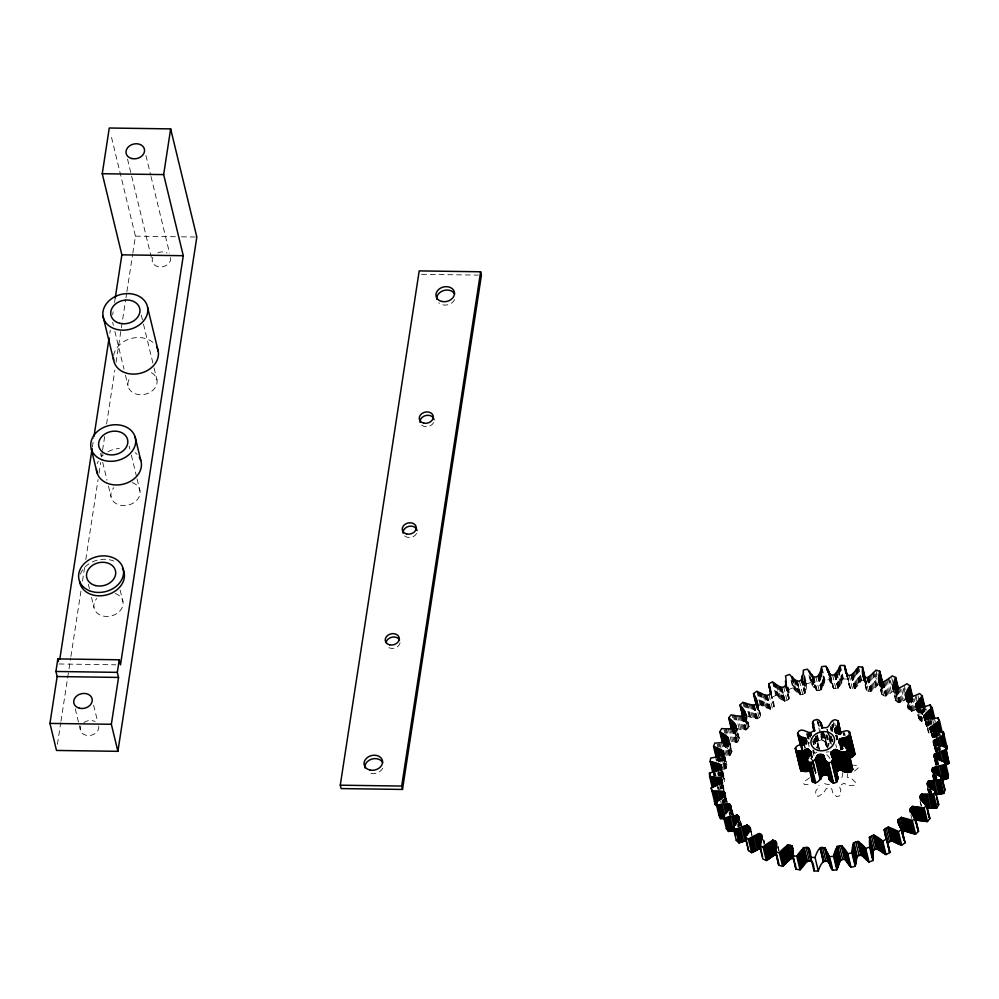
<?xml version="1.0" encoding="UTF-8"?>
<svg xmlns="http://www.w3.org/2000/svg" width="999" height="999" viewBox="0 0 999 999"><rect width="100%" height="100%" fill="white"/><g stroke="black" fill="none" stroke-linecap="round" stroke-linejoin="round"><path stroke-width="0.75" stroke-dasharray="5 3.75" d="M878.433 684.215C870.941 693.543 864.285 695.004 865.846 680.731L861.737 680.132C855.494 690.147 849.175 693.868 847.764 679.02L843.518 678.958C838.91 690.247 833.453 693.144 829.257 679.657L824.987 680.144C822.389 692.619 817.207 694.43 810.801 682.654L808.978 675.149M772.539 681.817L775.798 695.341C787.724 705.968 791.458 699.899 788.086 686.45M791.021 680.419L792.831 687.924C800.898 697.764 806.43 697.052 806.593 683.678L803.321 670.154M747.152 715.983C758.091 720.853 764.647 719.105 756.755 707.117L760.127 704.707C770.279 710.776 777.572 711.176 772.052 697.327L775.798 695.341M893.73 690.409C884.877 699.1 878.983 697.702 883.079 684.765L881.143 684.19M722.764 777.871L724.525 778.521L724.3 782.105M916.632 709.053C905.631 715.459 908.391 705.107 913.286 699.35L911.737 698.289M847.502 773.763L847.189 777.272L851.685 778.571L856.068 782.941L854.57 785.202L849.15 785.589L843.793 783.291L839.16 786.188L840.858 789.797L839.809 795.753L836.875 796.665L833.129 793.83L831.755 788.935L830.606 788.411L826.298 788.536L823.488 793.169L818.331 796.403L815.684 795.416L815.796 791.033L819.217 786.4L818.955 785.326M713.673 773.301L713.423 775.037L714.273 775.386L713.548 772.389M92.358 447.102L93.769 437.874M109.828 333.279L110.302 330.207M112.662 314.822L113.137 311.75M114.548 302.51L115.26 297.902M57.43 744.28L60.739 722.727M60.976 721.191L68.781 670.379M69.018 668.831L70.667 658.054M70.904 656.518L81.069 590.309M82.492 581.068L84.615 567.207M85.789 559.515L98.089 479.445M99.026 473.276L100.687 462.5M101.623 456.343L102.335 451.723M102.572 450.187L104.708 436.326M106.593 424.013L114.86 370.117M116.046 362.412L125.737 299.288M125.974 297.739L126.686 293.132M126.91 291.583L132.592 254.633M132.83 253.097L135.427 236.151L110.714 134.016M815.534 773.75L815.684 771.802M728.134 728.321L731.405 741.832C743.368 744.18 738.486 735.476 731.955 731.443L733.141 729.894M898.863 691.832C893.418 700.736 896.59 706.705 905.718 699.25M723.026 769.155C727.509 770.304 728.571 762.374 723.264 763.311L721.802 757.304M817.344 734.877L818.743 740.671C814.884 747.814 822.314 754.332 815.971 736.3M717.419 758.303L716.845 760.014L722.015 762.786L720.916 758.278M736.375 728.471C748.226 732.18 752.809 728.209 743.281 718.581M724.924 750.898L726.011 755.406L730.344 755.069L731.917 751.385L729.02 739.372M925.873 721.141C924.013 719.305 931.368 743.119 928.021 728.134M723.963 743.718L723.076 745.366L731.917 751.385M842.307 746.578L840.271 748.513M921.103 709.852L922.189 714.36L925.524 709.527L924.225 708.266M919.867 709.39L921.328 715.396C916.757 716.545 919.792 722.801 923.151 720.853M934.839 722.027L935.426 721.328L934.415 719.892M854.495 771.116L858.403 767.756L857.592 765.459L853.546 765.246M817.02 752.072L815.634 753.046M809.49 777.846L803.421 782.192L804.22 784.49L811.488 784.715M788.81 689.447L792.831 687.924M818.743 740.671L821.678 739.76C826.423 740.721 825.299 745.691 827.659 747.989L824.512 734.952M806.593 683.678L810.801 682.654M815.359 753.109L812.986 752.522M135.427 236.151L175.337 236.726M181.481 236.813L196.828 237.025M421.566 274.3L478.371 275.112M59.066 663.985L115.872 664.797M833.478 688.548L830.094 674.937M810.476 758.441L811.35 759.153M816.62 690.671L813.348 677.147M826.822 754.695L829.657 757.779L830.069 761.001M819.217 748.538L819.442 749.175M939.734 732.879L940.471 735.876M938.76 732.392L939.584 735.838M938.073 732.916L938.798 735.913M937.212 732.804L937.936 735.801M936.413 732.354L937.499 736.862M939.859 746.628L940.583 749.637M932.854 720.429L933.578 723.438M935.751 732.829L936.837 737.324M939.06 746.515L940.146 751.023M935.214 733.154L936.3 737.662M938.436 746.465L939.522 750.973M931.305 720.167L932.03 723.176M934.452 732.891L935.551 737.387M937.886 747.04L938.61 750.049M933.778 732.317L935.226 738.323M937.537 747.864L938.261 750.861M930.406 719.929L931.493 724.437M933.353 732.979L934.44 737.487M936.862 747.464L937.949 751.972M930.169 721.253L930.906 724.25M932.829 732.866L933.915 737.374M936.438 747.814L937.537 752.322M932.429 733.079L933.516 737.587M935.988 747.801L937.074 752.309M929.12 720.154L930.206 724.662M932.129 733.079L933.103 737.811M935.526 747.789L936.812 752.434M925.611 707.317L926.335 710.314M928.77 720.679L929.857 725.187M931.88 733.066L932.966 737.574M935.501 748.064L936.238 751.061M931.53 732.979L932.866 737.961M935.239 747.764L936.325 752.272M931.318 732.679L932.779 738.686M935.002 747.714L936.088 752.222M928.034 720.379L929.12 724.887M930.993 732.367L932.641 738.711M934.527 747.252L935.901 752.16M937.886 761.101L938.61 764.11M934.552 747.402L935.638 751.91M927.809 721.465L928.895 725.973M937.187 760.239L938.286 764.747M923.975 707.704L925.074 712.2M927.484 722.102L928.208 725.099M936.612 759.827L937.699 764.335M923.838 708.079L924.562 711.076M927.184 722.14L927.909 725.149M936.325 759.927L937.412 764.422M926.96 722.115L927.696 725.112M926.935 722.165L927.659 725.162M922.989 707.304L924.075 711.812M926.56 722.127L927.821 726.66M935.913 760.127L936.875 764.735M925.574 718.855L928.92 732.504M935.701 760.326L936.787 764.834M935.264 759.914L936.712 765.921M922.864 709.502L923.638 712.599M925.511 720.479L927.684 729.495M935.226 760.664L936.325 765.172M925.661 721.315L927.484 728.833M934.977 759.852L936.438 765.858M925.499 721.49L927.197 729.158M934.764 759.777L936.213 765.783M922.027 708.666L923.113 713.161M925.324 721.778L927.234 729.632M934.764 760.751L935.926 765.609M921.665 709.977L922.751 714.485M917.994 695.579L918.718 698.576M920.241 708.84L922.789 719.355M936.238 774.937L936.962 777.934M936.013 776.111L936.737 779.12M919.005 707.654L922.277 721.178M935.314 775.049L936.4 779.545M916.133 696.166L916.87 699.163M918.718 707.742L921.99 721.253M935.014 775.099L936.113 779.607M918.468 707.791L921.74 721.303M934.777 775.174L935.863 779.67M918.256 707.816L921.528 721.328M934.577 775.249L935.663 779.757M915.284 696.453L916.37 700.961M918.093 707.804L921.365 721.315M934.427 775.336L935.426 779.932M917.769 707.579L921.14 721.216M934.252 775.686L934.977 778.683M917.981 709.515L919.792 717.02M933.915 775.374L935.002 779.869M916.72 706.343L919.979 719.854M933.503 775.761L934.24 778.77M916.62 707.105L919.167 717.619M933.078 775.112L934.165 779.62M916.445 707.317L918.993 717.831M932.816 775.012L933.915 779.52M914.085 698.538L914.809 701.548M915.858 706.168L918.893 718.643M932.467 774.799L933.715 779.42M915.821 706.305L918.743 718.431M932.729 776.198L933.466 779.208M912.349 697.602L915.259 709.615M911.9 697.964L912.624 700.973M911.55 698.738L912.274 701.748M910.813 696.628L914.085 710.152M911.2 699.487L911.925 702.484M910.476 698.676L911.575 703.184M909.827 697.115L913.098 710.639M909.015 697.539L912.287 711.063M908.74 697.664L912.012 711.176M908.503 697.739L911.762 711.263M930.856 790.172L931.58 793.169M908.291 697.789L911.563 711.313M930.606 789.934L931.38 793.218M908.116 697.801L911.388 711.325M930.131 788.785L931.218 793.293M907.754 697.627L911.15 711.251M930.019 788.873L930.981 793.618M907.754 699.025L909.565 706.543M929.607 789.36L930.331 792.369M904.47 686.438L905.194 689.447M906.455 696.565L909.727 710.077M928.858 789.148L929.944 793.656M907.167 699.837L908.978 707.342M928.708 788.91L929.807 793.418M903.97 688.348L904.694 691.345M905.931 697.502L908.466 708.016M927.959 788.561L929.045 793.056M905.419 696.228L908.391 709.04M927.422 787.687L928.87 793.693M905.269 696.59L908.191 708.853M927.347 787.836L928.521 792.669M903.171 688.748L904.257 693.244M901.71 689.51L904.257 700.024M899.724 687.225L902.996 700.749M898.65 687.886L901.91 701.41M897.751 688.486L901.011 702.01M897.015 689.01L900.286 702.522M896.765 689.16L900.024 702.672M896.528 689.273L899.799 702.784M896.328 689.335L899.6 702.859M896.165 689.372L899.437 702.884M895.903 689.335L899.175 702.846M895.766 689.248L899.038 702.759M895.678 691.458L897.127 697.464M891.707 677.859L892.806 682.367M894.242 688.373L897.514 701.897M894.43 691.832L896.24 699.337M892.706 687.537L895.978 701.048M920.541 802.734L921.465 805.906M892.432 686.975L895.741 700.898M920.042 801.086L921.128 805.594M890.371 680.406L891.458 684.902M888.86 677.896L890.309 683.903M888.123 678.383L891.395 691.907M886.812 679.32L890.084 692.831M885.688 680.182L888.948 693.693M884.727 680.956L887.999 694.48M883.94 681.655L887.212 695.179M883.303 682.255L886.575 695.766M883.079 682.429L886.35 695.953M882.866 682.567L886.138 696.078M882.679 682.667L885.788 696.228M882.092 682.642L885.526 696.228M882.279 684.215L883.004 687.225M882.217 684.989L882.941 687.986M881.767 684.215L882.854 688.723M881.205 684.053L882.666 690.059M880.406 681.992L883.678 695.516M880.606 683.753L882.429 691.258M880.356 684.79L882.167 692.307M878.995 681.181L881.905 693.194M875.936 670.117L877.384 676.123M878.695 681.38L881.967 694.892M910.901 814.834L911.712 818.481M878.333 680.656L881.705 694.78M875.886 673.701L876.623 676.71M875.099 674.325L877.646 684.839M873.65 671.927L876.922 685.439M872.964 672.514L876.235 686.026M872.327 673.076L875.599 686.6M871.178 674.15L874.45 687.662M870.216 675.124L873.476 688.648M869.405 676.011L872.676 689.535M868.743 676.785L872.015 690.309M868.218 677.447L871.49 690.971M868.031 677.647L871.303 691.171M867.856 677.809L871.116 691.32M867.681 677.921L870.953 691.445M867.519 677.996L870.791 691.52M867.257 678.021L870.529 691.545M867.082 677.984L870.354 691.495M865.259 677.572L868.531 691.083M865.409 679.345L866.145 682.342M865.159 678.621L866.333 683.878M864.947 678.583L866.395 684.59M865.009 679.919L866.458 685.926M864.635 679.607L866.458 687.112M863.86 677.647L866.395 688.161M863.423 677.185L866.695 690.709M862.924 676.298L866.408 690.621M858.466 666.608L861.737 680.132M857.816 667.27L861.076 680.794M857.142 667.981L860.414 681.505M856.53 668.656L859.789 682.18M855.943 669.318L859.215 682.829M855.419 669.942L858.69 683.466M854.482 671.128L857.741 684.652M853.695 672.202L856.967 685.726M853.046 673.164L856.318 686.688M852.547 674L855.818 687.524M852.147 674.712L855.419 688.236M851.985 674.937L855.256 688.448M851.835 675.112L855.107 688.623M851.697 675.249L854.957 688.761M851.548 675.336L854.819 688.848M851.285 675.399L854.557 688.91M851.098 675.374L854.37 688.898M849.187 675.212L852.459 688.723M847.277 675.074L850.549 688.586M847.764 677.509L849.749 686.163M846.777 674.849L850.236 688.548M846.64 674.512L849.962 688.224M840.246 665.434L843.518 678.958M839.709 666.171L842.981 679.682M839.172 666.945L842.444 680.456M838.685 667.669L841.957 681.193M838.598 669.892L841.508 681.905M838.186 670.566L841.096 682.579M837.112 670.341L840.384 683.853M836.9 672.989L839.797 685.002M836.076 672.502L839.347 686.013M835.726 673.376L838.998 686.887M835.464 674.113L838.735 687.637M835.351 674.35L838.623 687.861M835.226 674.537L838.498 688.049M835.114 674.687L838.248 688.311M834.739 674.887L837.999 688.398M834.54 674.887L837.811 688.411M832.592 674.974L835.863 688.486M830.644 675.087L833.903 688.598M844.505 732.579L845.204 735.476M829.807 674.4L833.253 688.311M830.481 677.859L832.304 685.376M843.693 732.654L844.392 735.551M830.394 678.271L831.855 684.278M830.194 678.571L831.28 683.066M829.857 677.921L830.943 682.429M843.006 732.766L843.718 735.664M829.844 678.758L830.569 681.755M829.432 678.071L830.169 681.068M828.983 677.347L829.707 680.344M842.419 746.103L843.119 749L842.157 746.053M842.669 749.088L841.97 746.191L842.557 749.113M841.608 746.265L842.307 749.3M841.258 746.29L842.107 749.487M822.077 668.131L824.987 680.144M840.946 746.29L841.845 749.887M840.659 746.253L841.358 749.637M821.315 667.407L824.587 680.918M834.739 723.226L835.451 726.123M840.409 746.178L841.121 749.075M840.196 746.078L841.008 749.824M840.059 746.753L840.758 749.65M820.928 668.231L824.2 681.743M836.937 735.127L837.986 739.472L836.875 735.039M820.941 670.504L823.85 682.517M836.825 735.801L837.587 739.048M832.866 720.953L834.277 726.748M836.375 735.439L837.424 739.784M820.629 671.253L823.538 683.266M836.051 734.977L837.1 739.322M835.913 735.264L836.962 739.61M833.054 724.163L833.753 727.06M835.826 735.539L836.875 739.884M820.341 671.965L823.251 683.978M832.579 724.475L833.278 727.372M819.879 673.289L822.776 685.302M832.155 724.774L832.854 727.672M819.517 674.475L822.427 686.488M831.767 725.074L832.816 729.42M831.767 726.81L832.816 731.143M819.255 675.524L822.165 687.537M835.838 744.642L836.538 747.539M818.705 674.912L821.977 688.436M831.205 727.322L832.254 731.668M818.581 675.661L821.852 689.185M818.518 675.898L821.702 689.622M818.343 676.261L821.515 689.897M830.419 726.335L831.468 730.681M818.006 676.51L821.278 690.022M830.481 728.159L831.18 731.056M817.819 676.535L821.091 690.047M832.042 738.86L832.741 741.758M831.168 736.325L832.567 742.12M830.981 736.663L832.379 742.457M830.768 736.962L831.817 741.308M815.871 676.86L819.143 690.384M830.194 735.764L831.593 741.558M829.957 735.988L831.705 743.231M829.707 736.163L831.805 744.854M828.396 731.955L831.193 743.543M828.134 732.055L830.943 743.643M827.184 729.22L830.681 743.706M826.897 729.233L830.406 743.718M813.923 677.222L817.194 690.734M813.611 677.26L816.882 690.784M812.961 676.66L816.483 690.546M827.11 734.952L829.22 743.643M812.637 675.986L815.908 689.51M812.949 678.196L815.496 688.711M826.548 734.927L829.008 745.067M812.412 677.297L814.959 687.811M825.986 734.927L828.795 746.515M812.474 679.295L814.297 686.8M812.037 679.695L813.486 685.714M811.575 679.12L813.024 685.127M811.425 680.019L812.524 684.527M824.787 734.977L827.934 748.014M810.164 676.398L811.975 683.903M823.925 733.441L827.422 747.926M823.488 732.379L827.197 747.814M809.927 677.26L811.388 683.266M823.376 732.979L826.985 747.677M823.039 732.554L826.797 747.489M822.964 732.454L826.473 747.002M823.064 733.603L825.162 742.294M822.764 733.303L824.862 741.995M822.427 732.991L824.537 741.683M822.052 732.667L824.163 741.358M821.628 732.342L823.738 741.033M821.528 733.453L823.276 740.696M818.206 721.54L820.304 730.232M820.654 731.68L822.764 740.371M817.644 721.216L819.055 727.01M820.803 734.253L822.202 740.047M816.77 719.48L821.678 739.76M803.446 672.464L806.355 684.477M804.307 677.821L806.118 685.326M804.108 678.608L805.918 686.126M804.295 680.881L805.743 686.887M804.145 681.605L805.606 687.612M817.095 735.401L818.493 741.196M816.845 735.963L818.256 741.758M803.571 681.455L805.381 688.96M816.645 736.525L818.044 742.319M802.709 679.645L805.256 690.159M816.295 736.138L819.492 749.737M802.647 680.694L805.194 691.208M815.996 736.101L819.105 748.551M801.91 678.583L805.182 692.095M801.935 679.332L805.182 693.081M815.609 736.151L818.418 747.739M801.872 679.77L805.082 693.456M815.409 736.325L818.206 747.901M801.722 680.069L804.994 693.593M815.334 736.775L817.781 746.915M801.51 680.219L804.782 693.731M801.323 680.269L804.595 693.793M814.759 738.398L817.207 748.538M814.297 738.711L816.408 747.402M813.86 739.035L815.609 746.278M799.437 680.843L802.709 694.355M812.961 739.772L814.36 745.566M810.976 732.667L811.675 735.564M813.074 741.358L813.773 744.255M810.726 732.766L811.425 735.664M812.824 741.458L813.536 744.355M810.451 732.829L811.163 735.726M810.164 732.866L810.863 735.751M797.552 681.43L800.823 694.954M809.852 732.854L810.551 735.751M797.252 681.518L800.524 695.029L797.115 681.493M809.515 732.816L810.564 737.162M813.723 750.199L814.422 753.084M796.802 681.343L800.236 694.954M809.165 732.729L810.226 737.075M813.373 750.112L814.073 753.009M796.478 681.018L799.912 694.717M808.815 732.617L809.864 736.962M813.024 749.987L813.723 752.884M796.016 680.406L799.287 693.918M808.453 732.454L809.502 736.8M812.774 750.736L814.185 756.53M795.454 679.682L798.725 693.206M808.091 732.255L809.14 736.6M807.716 732.005L809.128 737.799M795.104 680.381L798.014 692.394M808.066 734.615L809.115 738.96M807.716 734.277L809.115 740.072M794.242 679.495L797.152 691.508M807.404 733.953L809.165 741.196M807.08 733.828L809.178 742.519M811.026 751.897L812.474 757.904M813.823 763.486L815.983 772.389M792.856 677.022L796.128 690.546M806.605 733.691L809.065 743.83M811.076 752.347L812.437 758.403M812.836 759.59L815.946 772.876M810.951 752.884L812.349 758.678M812.699 760.127L815.858 773.164M793.006 679.52L795.541 690.034M808.066 742.245L809.128 746.59M810.813 753.171L811.862 757.517M813.273 763.311L815.721 773.451M812.786 762.462L814.884 771.153M792.02 677.497L794.917 689.522M812.075 760.689L813.124 765.034M813.473 766.483L814.535 770.828M810.738 755.244L811.787 759.59M812.137 761.038L813.198 765.384M813.548 766.82L814.597 771.166M791.358 676.972L794.255 688.985M791.72 680.931L793.531 688.436M804.57 744.929L805.381 748.164M804.045 744.942L804.957 748.276M787.986 687.262L788.723 690.259M802.234 746.265L802.946 749.163M787.924 688.111L788.648 691.108M787.512 687.399L788.598 691.907M802.022 746.952L802.634 749.949M787.487 688.174L788.573 692.682M787.112 687.399L788.573 693.406M801.598 746.665L802.347 749.962M801.273 746.241L801.972 749.138M786.9 688.411L788.711 695.916M800.986 746.715L801.685 749.612M785.913 685.014L789.21 698.763M800.723 746.241L801.423 749.138M785.938 685.451L789.123 699.275M785.664 685.926L788.935 699.45M785.489 686.001L788.76 699.525M783.703 686.8L786.975 700.311M781.93 687.624L785.202 701.136M784.902 701.248L781.63 687.737L784.764 701.248M781.156 687.624L784.602 701.211M780.956 687.499L784.227 701.023M780.756 687.349L784.028 700.861M780.182 686.812L783.453 700.324M779.47 686.188L782.741 699.712M778.958 687L781.867 699.013M777.559 684.74L780.831 698.264M776.71 685.439L779.62 697.452M775.674 683.528L778.945 697.04M774.937 683.091L778.209 696.615M774.175 682.667L777.447 696.191M773.338 682.23L776.61 695.741M770.928 692.582L774.275 706.83M770.853 693.506L774.113 707.017M770.691 693.593L773.963 707.117M769.043 694.605L772.314 708.116M767.419 695.616L770.691 709.14M767.145 695.766L770.416 709.29M766.832 695.766L770.279 709.302M766.645 695.716L769.917 709.24M766.433 695.629L769.692 709.153M766.196 695.504L769.467 709.028M765.509 695.067L768.78 708.578M764.672 694.542L767.944 708.066M764.035 695.491L766.932 707.504M762.474 693.381L765.746 706.905M761.101 692.757L764.372 706.281M760.339 692.444L763.611 705.956M759.527 692.12L762.799 705.644M758.678 691.808L761.937 705.319M757.754 691.483L761.026 704.994M756.867 691.196L760.127 704.707M757.442 702.06L760.813 716.071M757.329 701.847L760.701 716.271M757.292 702.859L760.564 716.383M757.117 703.471L759.665 713.985M757.317 705.569L759.128 713.086M757.13 706.018L758.578 712.025M756.58 704.807L758.029 710.813M755.831 704.045L759.103 717.557M754.395 705.244L757.667 718.756M754.158 705.419L757.279 718.98M753.845 705.469L757.105 718.98M753.633 705.444L756.905 718.955M753.408 705.381L756.668 718.893M753.146 705.294L756.418 718.805M752.372 704.944L755.644 718.456M751.435 704.557L754.707 718.069M750.311 704.133L753.583 717.657M749 703.708L752.272 717.22M747.502 703.271L750.761 716.795M746.678 703.059L749.937 716.583M745.791 702.859L749.063 716.37M744.867 702.659L746.328 708.666M743.88 702.459L745.704 709.977M745.803 713.099L749.088 726.748M777.934 846.153L779.145 851.048M742.931 702.297L744.018 706.793M745.741 713.436L749.013 726.96M778.034 846.752L778.708 849.999M745.616 713.573L748.888 727.085M778.034 847.539L778.758 850.549M745.629 715.034L748.176 725.549M745.716 717.369L747.527 724.874M745.366 718.056L746.815 724.063M744.38 714.897L747.652 728.421M744.979 718.606L746.066 723.114M744.18 717.494L745.279 722.002M744.143 718.393L744.867 721.39M743.743 717.732L744.467 720.741M743.181 716.246L746.453 729.769M742.969 716.458L746.241 729.969M742.831 716.508L746.103 730.032M742.657 716.533L745.928 730.057M742.457 716.533L745.716 730.057M742.207 716.508L745.479 730.032M741.92 716.458L745.192 729.969M741.083 716.221L744.355 729.732M740.072 715.958L743.343 729.47M738.86 715.696L742.132 729.208M737.462 715.446L740.734 728.97M735.863 715.222L739.135 728.733M734.989 715.122L736.45 721.128M734.065 715.034L735.526 721.041M735.963 724.824L739.335 738.835M763.885 840.022L764.66 843.443M735.976 725.449L739.248 738.973M763.648 839.872L764.597 843.643M735.988 726.011L738.898 738.024M733.104 714.959L734.927 722.464M736.413 730.057L738.224 737.574M763.024 840.084L764.11 844.592M732.08 714.897L732.804 717.894M734.989 726.91L738.261 740.421M735.127 730.294L736.575 736.3M734.04 728.371L737.312 741.882M737.137 742.12L733.865 728.596L737.012 742.182M733.578 728.708L736.85 742.232M733.366 728.746L736.638 742.257M733.116 728.746L736.388 742.269M732.816 728.733L736.088 742.245M732.841 730.369L733.566 733.378M731.93 728.608L735.202 742.12M730.856 728.483L734.128 741.995M729.595 728.383L732.866 741.907M726.498 728.308L728.308 735.813M729.02 739.585L731.855 751.748M751.036 830.993L751.972 834.902M729.732 743.493L731.543 751.011M750.948 831.193L751.673 834.19M729.495 743.368L731.318 750.873M750.798 831.418L751.897 835.913M725.599 728.321L727.047 734.327M727.871 739.76L731.143 753.283M725.012 729.857L726.111 734.365M727.846 742.557L729.67 750.062M727.197 741.308L730.469 754.819M727.072 741.545L730.232 755.144M724.038 729.907L724.762 732.904M726.797 741.695L730.069 755.219M726.598 741.745L729.869 755.269M726.348 741.795L729.62 755.306M726.048 741.807L729.32 755.331M726.46 744.305L727.547 748.813M725.137 741.807L728.396 755.319M725.624 744.992L726.348 747.989M724.987 744.53L725.724 747.539M724.025 741.82L727.297 755.344M724.337 744.03L725.062 747.04M722.739 741.882L724.562 749.4M721.266 742.007L722.714 748.014M724 753.071L726.897 765.084M740.371 820.791L741.595 825.748M724.837 757.005L726.648 764.51M740.421 821.415L741.508 825.911M724.637 756.905L726.448 764.41M740.646 823.101L741.37 826.098M724.375 756.805L726.198 764.31M723.95 756.156L726.485 766.67M740.009 822.577L740.746 825.574M723.551 756.543L725.361 764.06M739.472 822.402L740.209 825.411M722.839 754.732L726.111 768.256M740.047 825.848L739.322 822.839L739.947 825.723M719.979 743.706L721.066 748.214M726.036 768.506L722.764 754.982L725.786 768.681M738.835 822.602L739.722 825.624M722.314 755.244L725.586 768.768M738.623 822.627L739.485 826.148M722.077 755.319L725.349 768.83M738.373 822.676L739.098 825.674M719.08 743.843L719.804 746.84M721.778 755.369L725.049 768.893M738.086 822.764L739.173 827.259M737.949 824.025L738.673 827.035M718.131 743.993L718.855 746.99M720.853 755.481L724.125 769.005M736.713 823.563L737.437 826.573M717.157 744.168L717.881 747.165M719.755 755.644L721.565 763.149M719.555 757.642L720.641 762.15M733.241 814.522L731.792 808.516L733.166 814.784M722.702 771.016L724.512 778.671M722.689 772.14L724.15 778.146M731.593 808.928L733.041 814.934M718.468 755.868L720.291 763.386M721.852 769.754L724.038 778.758M731.58 809.939L732.667 814.447M722.202 772.002L723.651 778.009M731.58 810.776L732.304 813.785M721.053 768.331L723.601 778.845M731.081 809.927L732.242 814.572M718.443 758.378L719.168 761.388M721.028 768.581L723.488 779.208M730.893 809.789L731.98 814.297M721.54 771.79L723.363 779.307M730.731 809.764L731.817 814.272M721.315 771.865L722.452 776.398M730.519 809.752L731.58 814.31M717.682 757.954L718.406 760.951M721.128 771.99L722.215 776.498M730.631 811.275L731.355 814.285M717.382 757.679L718.468 762.187M720.841 772.09L721.927 776.598M730.331 811.325L731.056 814.322M716.87 757.479L717.594 760.476M720.267 771.678L721.353 776.186M719.942 772.314L721.028 776.822M722.901 784.515L724.013 789.173M726.073 797.689L727.235 802.434M729.42 811.538L730.519 816.046M722.764 784.715L723.713 789.26M725.724 797.589L726.997 802.222M722.639 785.014L723.676 789.622M725.561 797.427L726.648 801.935M715.746 758.079L716.483 761.088M719.055 771.415L720.504 777.422M722.477 785.239L723.563 789.747M725.411 797.377L726.498 801.885M729.058 812.736L729.782 815.746M722.314 785.364L723.401 789.872M725.212 797.339L726.298 801.847M718.493 771.103L719.954 777.11M722.09 785.489L722.826 788.486M724.962 797.327L726.048 801.835M721.827 785.614L722.552 788.623M724.662 797.339L725.761 801.847M721.378 785.614L722.102 788.611M724.263 797.552L725.361 802.06M718.056 772.564L719.155 777.072M720.966 785.951L721.69 788.948M724.1 798.938L725.199 803.446M717.619 773.001L718.343 775.998M720.291 785.564L721.016 788.561M723.688 799.6L724.412 802.597M719.567 784.877L720.666 789.372M723.001 799.038L724.088 803.533M722.602 800.261L723.326 803.271M715.296 773.064L716.033 776.073M718.756 786.912L719.492 789.909M722.077 800.599L722.801 803.596M714.447 772.739L715.172 775.748M717.956 786.787L718.681 789.797M714.297 772.577L715.022 775.586M717.082 786.063L717.806 789.06M720.604 800.624L721.328 803.621M713.461 772.926L714.185 775.923M145.929 155.469L150.649 175M151.011 176.498L169.543 253.097M127.535 159.128L152.248 261.251M141.284 315.06L143.107 322.615M143.469 324.113L153.696 366.396M154.071 367.907L156.993 379.982M112.662 322.327L113.399 325.337M114.86 331.381L123.988 369.131M125.449 375.174L128.009 385.739M129.158 446.116L129.87 449.1M131.319 455.057L136.726 477.422M137.088 478.921L139.972 490.846M100.537 453.359L101.249 456.343M102.697 462.312L107.018 480.194M108.466 486.163L110.989 496.59M120.155 590.122L122.964 601.698M88.374 584.278L89.423 588.623M91.521 597.315L93.981 607.454M93.631 705.157L97.627 721.678M75.237 708.803L80.332 729.832M842.607 772.652A11.938 9.453 -13.6 0 1 840.321 779.919M829.432 784.565A11.938 9.453 -13.6 0 1 821.578 781.643M826.023 752.135A11.938 9.453 -13.6 0 1 829.108 751.847M382.729 768.219A9.378 7.418 -13.6 0 1 368.519 772.602M454.645 299.638A9.378 7.418 -13.6 0 1 438.711 302.797M400.05 642.807A7.105 5.619 -13.6 0 1 394.031 648.251A7.105 5.619 -13.6 0 1 386.588 645.479M416.595 533.416A7.105 5.619 -13.6 0 1 404.533 535.814M433.616 422.565A7.105 5.619 -13.6 0 1 421.553 424.962M97.315 463.561A22.74 17.994 -13.6 0 1 98.302 461.238M101.336 456.905A22.74 17.994 -13.6 0 1 103.309 454.97M108.029 451.735A22.74 17.994 -13.6 0 1 119.343 448.476M135.127 452.647A22.74 17.994 -13.6 0 1 137.038 454.295M115.147 593.481A14.785 11.701 -13.6 0 1 121.079 609.477A14.785 11.701 -13.6 0 1 100.325 615.109A14.785 11.701 -13.6 0 1 96.816 598.451M132.155 482.617A14.785 11.701 -13.6 0 1 138.087 498.613A14.785 11.701 -13.6 0 1 117.345 504.245A14.785 11.701 -13.6 0 1 113.824 487.599M151.336 372.677A14.785 11.701 -13.6 0 1 154.158 388.986A14.785 11.701 -13.6 0 1 133.666 393.057A14.785 11.701 -13.6 0 1 130.844 376.735M80.395 574.15A22.74 17.994 -13.6 0 1 113.811 561.063M113.624 355.507A22.74 17.994 -13.6 0 1 130.007 338.811A22.74 17.994 -13.6 0 1 153.734 343.119M98.726 726.186A9.378 7.418 -13.6 0 1 88.362 735.551A9.378 7.418 -13.6 0 1 80.931 725.923M83.829 722.577A9.378 7.418 -13.6 0 1 95.13 721.54M170.642 257.605A9.378 7.418 -13.6 0 1 160.29 266.97A9.378 7.418 -13.6 0 1 152.847 257.355M157.842 252.834A9.378 7.418 -13.6 0 1 167.045 252.959M937.237 764.56L936.138 760.052L937.187 764.522"/><path stroke-width="1.5" d="M887.624 843.843L889.759 852.609L886.013 854.607C876.76 846.653 870.441 846.59 873.001 860.489L868.98 862.012C860.988 852.085 855.394 852.871 855.219 866.27L851.011 867.282C844.742 855.431 839.41 857.329 836.837 869.792L832.554 870.279C831.692 861.962 823.401 831.88 815.022 857.467L810.776 857.404C810.664 839.872 801.223 848.875 796.802 856.293L792.694 855.693C794.08 840.147 787 843.993 779.345 852.784L775.474 851.66C779.869 835.988 772.002 839.385 763.074 847.027L759.527 845.404C766.82 830.306 758.528 832.579 748.388 839.172L745.266 837.075C755.094 823.151 747.077 823.863 735.651 829.395L733.029 826.897C745.017 814.684 737.949 813.573 725.187 817.944L723.114 815.097C736.488 804.907 731.33 802.11 717.232 805.107L715.784 801.972C729.869 793.98 727.309 789.872 712.012 791.183L711.201 787.861C725.424 782.042 725.798 777.222 709.627 776.535L709.49 773.089C723.413 769.317 726.685 764.472 710.152 761.513L710.689 758.041C724.05 756.093 729.819 751.885 713.573 746.503L714.772 743.069C727.459 742.781 735.027 739.647 719.804 731.842L721.628 728.558C733.678 729.745 742.095 728.084 728.683 717.919L731.093 714.847C742.519 717.594 751.211 716.92 740.009 705.069L742.931 702.297C753.758 706.63 761.95 706.768 753.483 693.606L756.867 691.196C767.007 697.265 774.3 697.664 768.78 683.816L772.539 681.817C781.78 689.772 788.099 689.834 785.539 675.936L789.56 674.412C797.552 684.327 803.146 683.553 803.321 670.154L807.529 669.143C813.81 680.993 819.13 679.095 821.715 666.633L825.986 666.146C830.057 679.695 835.651 676.723 840.246 665.434L844.492 665.496C845.903 680.344 852.222 676.635 858.466 666.608L862.574 667.207L865.271 678.508M882.716 683.266L879.807 671.253L875.936 670.117C868.281 678.908 861.051 682.792 862.574 667.207M790.009 845.341L793.281 858.853L790.696 858.616L782.617 866.308L778.733 865.171L773.014 840.196M898.65 689.522L895.741 677.509L892.207 675.873C883.303 683.528 875.236 686.912 879.807 671.253M855.219 866.27L851.947 852.746C852.122 839.347 857.716 838.573 865.708 848.501L868.98 862.012M873.001 860.489C869.692 849.387 863.81 824.375 882.741 841.083L886.013 854.607M828.658 775.649C821.378 770.841 821.278 782.279 815.059 782.879L812.412 781.892L807.504 761.613L807.829 756.593L810.626 753.483L810.926 751.71L807.667 749.1L802.122 751.148L796.665 750.836L795.241 748.388C797.152 742.931 805.644 746.216 806.268 740.946C807.429 735.764 798.126 738.86 797.564 733.204L799.075 730.943C804.108 727.722 808.453 735.252 812.549 731.48C817.706 729.02 809.352 724.312 813.835 720.391L816.77 719.48C822.739 719.979 819.18 728.646 824.799 727.697C830.331 728.571 829.332 719.892 835.314 719.755L837.961 720.741L840.758 732.317M812.412 781.892L812.487 778.97M882.741 841.083L886.488 839.098C880.981 825.249 888.273 825.649 898.413 831.717L901.797 829.295C893.318 816.146 901.51 816.283 912.337 820.616L915.271 817.831C904.058 805.981 912.761 805.306 924.187 808.054L926.585 804.982C913.074 794.967 921.615 793.119 933.653 794.355L935.476 791.058C920.241 783.253 927.809 780.132 940.509 779.832L941.695 776.41C925.461 771.016 931.23 766.807 944.579 764.859L945.116 761.388C928.583 758.428 931.867 753.596 945.778 749.812L945.641 746.365C929.47 745.691 929.857 740.858 944.067 735.039L943.268 731.718C927.971 733.041 925.411 728.92 939.485 720.928L938.036 717.806C923.938 720.791 918.793 717.994 932.154 707.816L930.094 704.969C917.332 709.327 910.251 708.229 922.252 696.016L919.629 693.518C908.203 699.038 900.024 699.725 910.014 685.826L906.892 683.741C896.752 690.334 888.298 692.594 895.741 677.509M849.425 758.466L855.132 754.233L849.425 731.655C844.63 728.308 839.56 735.689 835.838 731.805C831.593 728.471 841.058 725.536 837.961 720.741M829.045 777.746L829.158 779.307L831.118 781.543L833.603 783.141L835.077 782.716L836.538 782.242L837.524 779.57L837.686 776.673L836.787 775.361M835.888 772.677C840.259 765.946 845.516 774.812 851.298 771.69L852.796 769.417L847.889 749.15C847.339 743.493 838.036 746.59 839.197 741.408C839.822 736.138 848.313 739.422 850.224 733.965M847.889 749.15L846.39 751.41C841.358 754.632 837.012 747.102 832.916 750.873C827.759 753.333 836.113 758.041 831.63 761.962L828.695 762.874C824.2 761.812 824.799 757.354 822.939 754.707C815.346 751.698 817.007 762.249 810.152 762.599L807.504 761.613M945.116 761.388L948.388 774.899L947.851 778.383L941.533 780.244M115.26 297.902L121.866 254.832L102.248 173.726L109.266 128.009L170.667 128.896L196.828 237.025L117.894 751.323L56.493 750.449L49.95 723.413L57.143 676.548L55.919 671.478L57.842 658.915L119.256 659.79L120.479 664.859L183.279 255.707L163.649 174.6L170.667 128.896M59.778 659.365L92.12 448.638M94.006 436.338L109.116 337.899M117.894 751.323L111.351 724.287L118.544 677.434L117.32 672.364L119.256 659.79M340.272 785.189L419.205 270.904L480.619 271.778L481.431 275.162L402.497 789.447L341.096 788.573L340.272 785.189L401.685 786.063L402.497 789.447M401.685 786.063L480.619 271.778M836.837 869.792L833.566 856.28C836.138 843.805 841.47 841.92 847.751 853.77L851.011 867.282M941.695 776.41L944.967 789.922L943.78 793.356L935.801 794.542M757.529 834.415L760.801 847.939L751.648 852.684L748.538 850.599L743.281 826.81M935.476 791.058L938.735 804.582L936.925 807.866L926.61 807.816M808.403 847.939L814.048 870.928L818.293 870.991C822.814 856.355 829.457 859.44 832.554 870.279M792.407 854.083L795.966 869.205L800.074 869.817C804.495 862.387 813.935 853.396 814.048 870.928M746.553 840.321L738.923 842.906L736.3 840.409L736.75 839.647M926.585 804.982L929.857 818.506L927.459 821.578L915.708 819.917M887.549 843.106L891.545 840.634L901.685 845.229L905.057 842.819L901.31 827.734M734.927 830.231L728.458 831.455L726.385 828.608L726.985 827.909M810.751 769.73L807.03 771.428L800.948 770.966L795.641 747.926M918.543 831.355L912.312 806.455L918.543 831.355L915.608 834.128L904.907 830.981L902.709 832.379L899.45 818.868M759.527 845.404L762.799 858.915L766.333 860.551L776.448 853.783M721.203 804.944L724.475 818.456L720.504 818.618L719.055 815.496L719.767 814.859M945.666 749.662L947.339 748.563L946.528 745.242L945.566 745.129M945.441 764.997L949.05 763.323L945.641 746.365M869.742 846.977L865.708 848.501M851.947 852.746L847.751 853.77M833.566 856.28L829.282 856.755M102.248 173.726L163.649 174.6M121.866 254.832L183.279 255.707M55.919 671.478L117.32 672.364M57.143 676.548L118.544 677.434M49.95 723.413L111.351 724.287M714.472 801.373L715.284 804.707L717.27 804.919M853.708 751.785L855.132 754.233M947.539 774.55L948.388 774.899M944.967 789.922L940.946 775.948M937.412 803.433L938.735 804.582M792.132 845.803L792.856 848.8M929.857 818.506L927.696 812.674M851.573 767.557L852.796 769.417M917.756 829.894L918.168 830.631M902.684 836.862L903.233 837.911L901.772 831.905M905.057 842.819L900.511 825.611M943.268 731.718L947.339 748.563M943.256 735.589L946.528 749.1M939.485 720.928L942.756 734.452M938.036 717.806L939.859 725.311M942.394 736.151L944.942 746.653M945.778 749.812L949.05 763.323M938.773 721.565L941.32 732.08M944.892 750.249L948.163 763.773M938.024 722.215L940.196 731.218M941.57 736.65L944.117 747.165M937.299 722.814L939.472 731.817M940.771 737.137L942.956 746.141M943.943 750.699L947.214 764.223M936.575 723.376L938.76 732.392M939.997 737.574L941.82 745.079M943.044 751.111L946.315 764.622M932.154 707.816L934.702 718.331M935.888 723.9L937.711 731.405M942.169 751.485L945.079 763.498M931.567 708.516L934.102 719.03M938.561 738.348L940.371 745.866M930.094 704.969L930.818 707.966M944.579 764.859L947.851 778.383M930.931 709.24L933.103 718.256M941.345 751.835L943.893 762.337M934.589 724.837L936.413 732.354M930.319 709.914L932.492 718.93M937.237 738.998L938.698 745.004M943.63 765.197L946.902 778.708M929.707 710.564L931.518 718.069M933.391 725.649L934.852 731.655M939.784 752.422L941.97 761.438M942.631 765.521L945.891 779.045M929.12 711.151L930.931 718.668M936.063 739.535L937.524 745.541M932.317 726.31L933.778 732.317M941.682 765.821L944.954 779.332M938.386 752.909L940.196 760.426M935.039 739.959L936.488 745.966M927.996 712.237L929.445 718.244M931.368 726.86L932.467 731.355M940.758 766.083L944.03 779.607M934.177 740.296L935.626 746.303M937.137 753.296L938.598 759.302M930.569 727.297L931.655 731.792M933.903 740.421L935.364 746.428M926.947 713.174L928.396 719.18M933.69 740.546L934.777 745.054M939.884 766.32L943.156 779.844M930.319 727.447L931.405 731.955M933.528 740.671L934.502 745.291M930.131 727.597L931.218 732.105M933.353 740.896L934.465 745.654M922.252 696.016L924.787 706.53M929.994 727.734L930.956 732.492M933.603 742.694L934.327 745.704M936.063 753.596L937.512 759.602M921.79 696.778L924.337 707.292M925.998 713.96L927.447 719.967M935.151 753.82L936.25 758.328M938.261 766.72L940.808 777.234M921.29 697.564L923.476 706.568M934.877 753.92L935.963 758.416M925.149 714.597L926.235 719.105M934.639 754.008L935.726 758.516M920.803 698.289L922.989 707.304M934.452 754.12L935.414 758.728M940.509 779.832L943.78 793.356M934.252 754.32L935.301 759.078M924.425 715.134L925.511 719.63M920.316 699L922.139 706.505M924.787 717.482L925.511 720.479M934.14 756.156L934.864 759.165M936.8 767.032L938.985 776.048M924.212 715.309L925.299 719.817M924.038 715.484L925.024 720.142M939.522 780.044L942.794 793.556M919.842 699.65L921.665 707.155M923.863 715.771L924.937 720.391M935.526 767.269L937.337 774.774M938.473 780.244L941.745 793.768M918.93 700.848L920.741 708.353M934.415 767.419L935.876 773.426M937.499 780.419L940.771 793.93M918.056 701.885L919.505 707.891M933.491 767.532L934.952 773.538M936.562 780.569L939.822 794.093M933.203 767.594L934.652 773.601M917.244 702.772L918.343 707.267M932.954 767.657L934.402 773.663M932.754 767.744L934.215 773.75M932.616 767.831L933.965 773.925M935.663 780.694L938.935 794.217M932.429 768.169L933.89 774.175M916.52 703.508L917.619 708.004M932.055 769.754L932.779 772.764M915.896 704.108L916.62 707.105M915.721 704.307L916.445 707.317M915.584 704.495L916.308 707.504M934.003 780.893L937.274 794.417M910.014 685.826L912.562 696.34M909.702 686.625L912.237 697.14M932.529 781.018L935.913 795.004M936.65 798.001L938.098 804.02M909.352 687.449L911.525 696.465M909.003 688.224L911.188 697.24M931.243 781.081L933.428 790.097M908.653 688.973L910.464 696.478M908.303 689.66L910.114 697.177M933.653 794.355L936.925 807.866M930.144 781.106L931.955 788.611M907.604 690.946L909.427 698.451M929.22 781.093L931.043 788.611M932.654 794.43L935.926 807.954M928.933 781.118L930.381 787.125M928.67 781.156L930.131 787.162M906.93 692.057L908.391 698.064M928.471 781.206L929.919 787.212M931.605 794.505L934.877 808.016M928.308 781.28L929.769 787.287M928.196 781.355L929.52 787.612M906.293 693.019L907.392 697.527M930.618 794.555L933.89 808.066M927.397 783.141L928.121 786.151M905.706 693.83L906.805 698.338M929.669 794.58L932.941 808.104M905.194 694.492L905.931 697.502M928.783 794.605L932.055 808.116M927.134 794.58L930.406 808.104M925.686 794.517L928.958 808.041M924.412 794.417L927.684 807.941M895.591 678.321L898.126 688.835M926.073 804.332L929.345 817.856M895.391 679.17L897.577 688.174M923.338 794.305L926.248 806.318M895.204 679.957L897.739 690.471M894.992 680.731L897.164 689.735M922.452 794.18L924.999 804.694M922.164 794.155L924.337 803.171M894.767 681.443L896.952 690.459M921.915 794.168L924.087 803.171M921.702 794.193L923.875 803.208M921.528 794.242L923.351 801.747M894.317 682.779L896.14 690.284M921.403 794.305L923.226 801.822M921.24 794.542L923.051 802.047M924.187 808.054L927.459 821.578M893.855 683.953L895.316 689.959M893.406 684.964L894.492 689.472M920.279 796.003L921.378 800.511M923.201 808.016L926.473 821.528M892.981 685.826L893.705 688.823M922.164 807.954L925.436 821.465M892.594 686.538L893.318 689.535M921.203 807.866L924.475 821.39M920.279 807.779L923.551 821.303M919.405 807.679L922.676 821.203M917.819 807.454L921.09 820.978M916.42 807.204L919.679 820.728M915.209 806.942L918.481 820.466M914.185 806.692L917.457 820.204M913.348 806.455L916.62 819.967M913.074 806.393L916.333 819.917M912.824 806.368L916.095 819.892M879.807 672.052L882.342 682.567M879.769 672.901L882.317 683.416M912.099 806.655L917.394 828.396M879.732 673.701L881.905 682.717M914.085 815.684L915.896 823.201M879.669 674.475L881.842 683.478M879.595 675.199L881.405 682.704M913.273 814.422L913.998 817.419M879.395 676.548L880.843 682.554M912.474 813.311L913.211 816.32M910.888 808.004L912.337 814.01M879.157 677.747L880.244 682.255M878.895 678.783L879.994 683.291M909.652 809.34L910.376 812.337M912.337 820.616L915.608 834.128M911.388 820.441L914.659 833.965M910.401 820.254L913.673 833.765M909.477 820.054L912.749 833.566M908.603 819.842L911.875 833.353M907.779 819.63L911.051 833.154M906.268 819.205L909.54 832.716M904.957 818.768L908.228 832.292M903.845 818.356L907.104 831.867M902.896 817.956L906.168 831.48M902.134 817.619L905.406 831.131M901.872 817.519L905.144 831.043M901.635 817.469L904.907 830.981M901.435 817.444L904.707 830.956M901.26 817.444L904.532 830.968M901.123 817.482L904.395 830.993M900.873 817.669L904.145 831.18M862.974 669.605L864.884 677.871M900.786 826.273L904.32 840.509M863.124 671.078L864.585 677.085M863.186 672.414L864.647 678.421M899.962 824.4L901.048 828.908M863.186 673.601L864.272 678.109M899.412 823.338L900.861 829.345M863.124 674.65L863.86 677.647M898.875 822.439L899.974 826.947M863.036 675.549L863.76 678.546M897.989 820.042L899.112 824.687M897.839 820.154L898.938 824.662M897.726 820.354L898.925 825.361M898.413 831.717L901.685 845.229M897.527 831.418L900.798 844.942M896.602 831.106L899.874 844.617M895.741 830.781L899.013 844.305M894.929 830.456L898.201 843.98M894.167 830.144L897.439 843.656M892.794 829.52L896.066 843.031M891.608 828.92L894.879 842.432M890.596 828.358L893.868 841.87M889.759 827.846L893.031 841.358M889.085 827.397L892.357 840.921M888.848 827.272L892.119 840.796M888.635 827.184L891.907 840.708M888.436 827.135L891.707 840.646M888.123 827.135L891.545 840.634M887.849 827.284L891.12 840.808M886.225 828.308L889.497 841.82M884.59 829.307L887.861 842.819M845.092 667.032L847.564 676.473M884.427 829.407L889.597 850.973M844.792 666.246L847.289 676.535M884.277 829.595L889.697 851.81M844.492 665.496L847.04 676.011M884.24 829.894L889.759 852.609M881.93 840.683L885.201 854.195M881.106 840.234L884.377 853.758M880.331 839.809L883.603 853.321M879.607 839.385L882.879 852.896M878.933 838.973L882.204 852.484M877.709 838.161L880.981 851.685M876.672 837.412L879.944 850.923M875.798 836.712L879.07 850.236M875.087 836.088L878.358 849.612M849.425 731.655L854.32 751.935M874.512 835.564L877.784 849.075M874.312 835.401L877.584 848.925M849.812 734.427L854.719 754.695M874.125 835.289L877.397 848.8M848.8 731.518L849.849 735.863M873.788 835.176L877.209 848.725M849.35 734.914L854.257 755.194M873.638 835.164L876.91 848.688M873.351 835.289L876.623 848.8M848.888 735.364L853.795 755.644M848.438 735.776L853.333 756.056M847.976 736.163L852.884 756.443M847.539 736.5L852.447 756.78M871.578 836.101L874.849 849.625M847.115 736.812L852.022 757.08M846.715 737.087L851.61 757.354M846.315 737.324L851.223 757.604M869.779 836.9L873.051 850.411M845.616 737.712L850.524 757.991M869.617 836.975L872.876 850.499M869.43 837.15L872.639 850.798M829.37 672.827L830.107 675.836M869.342 837.449L872.964 852.996M829.033 671.852L830.119 676.36M845.004 737.999L852.534 768.943M869.829 840.509L873.101 854.02M828.583 670.766L829.669 675.262M847.664 749.625L852.222 768.443M869.929 841.682L873.201 855.206M828.009 669.555L829.457 675.561M846.99 747.702L848.051 752.047M849.799 759.29L851.897 767.981M869.979 843.019L873.238 856.543M827.671 668.905L829.12 674.924M844.517 738.186L846.965 748.326M869.967 843.743L873.238 857.267M827.297 668.244L828.021 671.241M844.143 738.298L846.603 748.438M869.942 844.517L873.213 858.029M826.897 667.557L827.984 672.052M869.892 845.304L873.163 858.828M826.435 666.832L827.172 669.829M869.829 846.165L873.101 859.677M843.618 738.273L846.078 748.401M843.056 738.261L845.154 746.952M846.39 751.41L851.298 771.69M842.519 738.286L844.267 745.529M845.728 751.535L850.636 771.815M838.049 721.266L840.908 733.428M842.02 738.348L843.768 745.579M838.149 722.914L840.596 733.054M845.004 751.66L849.912 771.927M838.124 723.426L840.534 734.028M838.011 724.325L840.471 734.465M841.558 738.423L843.306 745.666M837.936 724.737L840.034 733.428M837.836 725.112L839.947 733.803M841.133 738.536L842.881 745.778M844.317 751.748L849.212 772.015M837.624 725.761L839.734 734.452M840.746 738.661L842.145 744.455M837.399 726.31L839.148 733.541M840.409 738.81L841.807 744.605M843.668 751.81L848.576 772.077M837.187 726.698L838.935 733.94M840.109 738.973L841.508 744.767M837 726.985L838.748 734.228M839.859 739.16L841.258 744.954M843.044 751.835L847.951 772.115M836.55 727.272L837.949 733.066M839.659 739.347L841.058 745.142M839.497 739.547L840.896 745.341M842.469 751.86L847.377 772.127M839.335 739.972L840.384 744.317M836.101 727.597L837.499 733.391M839.26 740.958L840.309 745.291M841.932 751.847L846.84 772.127M839.197 741.408L839.897 744.305M865.009 847.989L868.281 861.5M835.701 727.921L837.112 733.716M839.123 741.87L839.822 744.767M841.433 751.822L846.34 772.102M835.364 728.246L836.413 732.592M840.983 751.797L845.878 772.065M864.285 847.439L867.557 860.951M835.077 728.558L836.126 732.904M863.623 846.902L866.895 860.426M834.839 728.87L835.888 733.216M834.652 729.183L835.351 732.08M840.196 751.685L845.104 771.965M862.999 846.39L866.27 859.902M834.515 729.47L835.214 732.367M839.56 751.56L844.455 771.84M862.424 845.878L865.696 859.402M839.085 751.423L843.993 771.703M838.748 751.298L843.656 771.578M861.4 844.917L864.672 858.441M838.448 750.973L843.356 771.253M838.099 750.636L843.006 770.916M860.539 844.03L863.81 857.542M837.736 750.349L842.644 770.629M837.374 750.099L842.282 770.379M859.827 843.218L863.099 856.742M837.012 749.899L841.92 770.179M836.65 749.737L841.558 770.017M859.252 842.507L862.524 856.018M858.803 841.895L862.075 855.406M836.288 749.625L841.195 769.892M858.466 841.57L861.9 855.231M835.951 749.537L840.858 769.817M858.166 841.408L861.575 854.982M858.029 841.395L861.3 854.907M835.614 749.5L840.521 769.779M835.301 749.487L840.209 769.767M857.716 841.47L860.988 854.982M835.002 749.525L839.909 769.804M834.739 749.587L839.647 769.867M834.49 749.687L839.397 769.954M834.252 749.824L839.16 770.104M855.831 842.07L859.103 855.581M833.353 750.549L838.261 770.828M832.916 750.873L837.824 771.153M832.467 751.198L837.362 771.465M853.945 842.632L857.03 856.205M832.592 755.706L837.749 777.222M831.455 751.822L837.736 778.258M853.546 842.831L856.742 856.48M831.255 751.997L837.699 778.671M853.408 843.131L856.605 857.092M831.106 752.185L837.624 779.108M853.358 844.317L856.63 857.841M812.224 675.199L812.949 678.196M830.993 752.397L832.042 757.317M832.617 759.29L837.524 779.57M853.358 845.216L856.63 858.728M830.868 752.884L831.917 757.23M832.492 759.789L837.387 780.069M811.688 674.288L812.412 677.297M832.317 760.314L837.224 780.594M853.296 846.265L856.568 859.777M832.117 760.863L837.025 781.143M853.158 847.464L856.43 860.976M810.214 672.19L810.938 675.199M831.88 761.438L836.787 781.717M852.946 848.813L856.218 862.324M831.63 761.962L836.538 782.242M852.796 849.537L856.068 863.049M809.252 671.003L809.977 674.013M852.622 850.299L855.893 863.823M852.422 851.098L855.693 864.61M821.39 723.688L822.539 728.333M820.916 722.851L822.252 727.659M852.197 851.947L855.456 865.459M821.315 724.874L821.99 728.209L820.516 722.314M820.254 722.015L820.953 724.912M828.695 762.874L833.603 783.141M828.159 762.587L833.066 782.866M827.609 762.262L832.517 782.542M827.097 761.925L832.005 782.205M826.635 761.6L831.543 781.88M826.21 761.275L831.118 781.543M825.836 760.951L830.743 781.23M825.499 760.639L830.406 780.918M824.013 755.931L830.119 780.606M823.75 755.369L829.857 780.319M823.376 754.957L829.457 779.782M847.164 853.158L850.436 866.682M823.164 754.807L829.158 779.307M822.939 754.707L827.846 774.987M846.565 852.522L849.837 866.033M822.701 754.645L827.609 774.912M822.427 754.62L827.334 774.887M846.028 851.897L849.3 865.421M845.516 851.298L848.788 864.809M845.054 850.711L848.326 864.235M802.11 675.449L802.834 678.446M821.228 754.657L826.136 774.937M844.255 849.612L847.514 863.136M813.136 722.04L813.835 724.937M801.985 676.648L802.709 679.645M812.974 722.564L813.673 725.461M843.581 848.613L846.852 862.125M801.922 677.684L802.647 680.694M814.123 727.934L814.822 730.831M820.666 754.657L825.561 774.937M843.056 847.714L846.315 861.225M812.749 723.526L814.572 730.506M842.632 846.915L845.903 860.439M812.674 723.963L814.285 730.169M820.104 754.645L825.012 774.924M842.182 846.041L845.591 859.764M812.974 725.823L814.285 731.28M841.92 845.753L845.329 859.39M812.624 725.411L813.923 730.993M841.658 845.641L845.054 859.202M841.345 845.678L844.617 859.202M818.918 754.57L823.825 774.837M818.631 754.582L823.538 774.862M818.381 754.645L823.288 774.912M818.119 754.745L823.026 775.012M817.869 754.882L822.764 775.149M817.619 755.057L822.514 775.336M839.41 846.041L842.669 859.565M817.369 755.281L822.277 775.549M817.145 755.531L822.052 775.811M816.932 755.831L821.84 776.111M816.745 756.156L821.653 776.435M816.583 756.53L821.49 776.81M816.445 756.93L821.34 777.21M816.333 757.367L821.24 777.634M816.258 757.829L821.128 778.533M837.462 846.365L840.733 859.889M816.033 758.541L820.941 778.82M837.274 846.403L840.546 859.914M815.746 758.915L820.654 779.183M837.037 846.515L840.309 860.039M836.925 846.64L840.109 860.314M836.75 847.002L839.959 860.763M815.309 759.377L820.216 779.657M836.563 847.989L839.834 861.513M836.388 848.888L839.659 862.412M836.126 849.937L839.397 863.448M835.763 851.123L839.035 864.635M810.776 751.535L811.488 754.432M835.289 852.447L838.561 865.958M792.282 676.523L793.006 679.52M835.014 853.158L838.273 866.67M809.977 750.873L810.676 753.77M809.627 750.549L810.676 754.894M834.689 853.908L837.961 867.419M809.29 750.212L810.339 754.557M806.106 738.498L806.805 741.395M834.34 854.682L837.612 868.193M805.856 738.323L806.555 741.221M808.603 749.462L810.014 755.256M805.569 738.161L806.618 742.507M808.416 749.312L809.814 755.107M833.953 855.494L837.224 869.018M808.203 749.213L809.602 755.007M805.219 738.024L806.618 743.818M807.954 749.138L809.702 756.38M807.667 749.1L809.427 756.343M810.763 762.337L815.671 782.617M804.832 737.899L806.23 743.693M807.354 749.1L809.103 756.33M804.395 737.811L805.793 743.593M807.017 749.125L808.765 756.368M810.152 762.599L815.059 782.879M803.92 737.737L805.319 743.531M806.643 749.2L808.74 757.891M803.396 737.699L804.794 743.493M806.255 749.312L808.353 757.991M805.843 749.462L807.941 758.141M808.803 762.137L813.71 782.417M802.821 737.687L804.57 744.929M805.419 749.65L807.517 758.341M802.284 737.712L804.045 744.942M808.154 761.875L813.061 782.155M804.982 749.887L809.527 768.706M801.96 737.574L803.708 744.817M801.535 737.387L803.283 744.617M804.532 750.162L809.44 770.441M801.011 737.075L802.759 744.317M804.083 750.486L808.978 770.753M800.424 736.675L802.534 745.366M800.112 736.413L802.209 745.104M803.683 750.798L808.578 771.078M799.787 736.138L801.885 744.829M803.308 750.911L808.216 771.191M828.833 856.081L832.105 869.592M799.462 735.813L801.56 744.505M828.383 855.356L831.655 868.868M799.125 735.464L801.235 744.155M827.971 854.669L831.243 868.181M802.796 751.036L807.704 771.315M827.597 853.995L830.868 867.507M798.8 735.077L801.248 745.217M827.272 853.358L830.531 866.87M798.463 734.652L800.923 744.792M785.339 681.218L786.8 687.225M797.826 733.678L800.636 745.266M802.122 751.148L807.03 771.428M826.248 851.048L829.969 865.658M785.589 683.428L786.475 687.3M797.564 733.204L800.374 744.792M825.386 848.288L829.17 863.598M825.062 847.876L828.558 861.625M824.949 847.826L828.221 861.338M801.31 751.223L806.218 771.503M824.637 847.826L827.909 861.338M800.848 751.248L805.756 771.528M800.336 751.26L805.244 771.528M799.799 751.248L804.707 771.528M799.237 751.211L804.145 771.49M822.676 847.939L825.948 861.45M798.638 751.161L803.546 771.44M798.014 751.086L802.909 771.365M797.352 750.973L802.247 771.253M820.728 848.014L824 861.538M820.541 848.026L823.813 861.538M796.665 750.836L801.573 771.116M820.291 848.114L823.563 861.625M820.167 848.226L823.313 861.887M796.041 750.699L800.948 770.966M795.241 748.388L800.149 768.668M815.022 857.467L818.293 870.991M768.78 683.816L770.666 692.12M768.943 685.451L771.003 694.08M808.303 847.876L811.575 861.388M769.18 686.975L770.766 693.693M808.004 847.839L811.275 861.35M806.081 847.701L809.352 861.213M803.983 847.514L807.442 861.051M803.72 847.564L806.855 861.175M803.433 847.801L806.705 861.313M803.283 847.976L806.555 861.488M803.134 848.188L806.405 861.712M802.734 848.9L806.006 862.412M802.222 849.737L805.494 863.261M801.585 850.698L804.857 864.222M800.798 851.772L804.07 865.296M799.862 852.959L803.134 866.483M799.325 853.596L802.597 867.107M798.75 854.245L802.022 867.769M798.139 854.919L801.41 868.443M797.464 855.631L800.736 869.142M796.802 856.293L800.074 869.817M756.892 701.223L757.617 704.233M791.845 845.716L792.569 848.725M756.393 700.474L757.117 703.471M792.145 848.263L792.869 851.26M755.856 699.562L756.955 704.07M792.082 849.3L792.819 852.309M755.319 698.513L756.767 704.52M792.082 850.499L793.531 856.505M754.22 695.916L756.405 704.932M792.145 851.835L795.966 869.205M753.483 693.606L756.243 704.882M788.186 844.929L791.458 858.441M788.011 844.879L791.283 858.403M787.749 844.904L791.021 858.428M787.587 844.979L790.858 858.503M787.424 845.104L790.696 858.616M787.237 845.254L790.509 858.778M787.05 845.454L790.321 858.978M786.525 846.116L789.797 859.639M785.876 846.89L789.135 860.414M785.064 847.776L788.336 861.3M784.09 848.763L787.362 862.274M782.954 849.824L786.225 863.348M782.317 850.399L785.589 863.91M781.63 850.986L784.902 864.497M780.893 851.573L784.165 865.097M780.107 852.209L783.378 865.721M779.345 852.784L782.617 866.308M744.904 712.025L745.629 715.034M744.255 711.363L744.979 714.36M743.556 710.551L744.642 715.059M776.111 845.166L776.847 848.163M774.874 840.908L776.323 846.915M742.794 709.59L744.243 715.596M742.007 708.491L743.818 715.996M741.608 707.879L743.78 716.882M741.196 707.217L743.368 716.233M740.783 706.53L743.331 717.045M773.176 840.259L778.77 863.523M740.384 705.781L742.919 716.295M740.009 705.069L742.906 717.082M772.751 840.196L778.733 865.171M772.589 840.246L775.861 853.758M772.402 840.334L775.674 853.858M772.19 840.471L775.461 853.995M771.977 840.659L775.236 854.17M771.328 841.245L774.6 854.769M770.541 841.945L773.813 855.456M769.592 842.731L772.864 856.243M768.456 843.593L771.727 857.105M767.145 844.517L770.416 858.041M766.42 845.004L769.692 858.528M765.634 845.504L768.905 859.028M764.809 846.016L768.081 859.54M734.952 724.05L735.676 727.06M734.178 723.488L735.264 727.996M761.026 834.527L762.112 839.035M763.923 846.54L767.195 860.064M733.303 722.789L734.764 728.795M763.074 847.027L766.333 860.551M759.515 833.666L761.325 841.17M732.367 721.952L734.178 729.47M759.365 833.578L761.176 841.083M759.115 833.528L760.926 841.046M758.94 833.566L760.763 841.083M758.74 833.641L760.564 841.146M731.355 720.978L733.166 728.496M758.516 833.753L760.689 842.756M730.831 720.441L733.016 729.457M758.266 833.903L760.801 844.417M730.294 719.854L732.479 728.87M729.757 719.243L731.942 728.246M759.877 843.743L760.601 846.74M729.195 718.568L731.743 729.083M760.052 846.091L762.599 856.605M728.683 717.919L731.231 728.433M756.63 835.014L759.902 848.526M755.544 835.676L758.815 849.2M754.282 836.4L757.554 849.924M752.834 837.162L756.093 850.686M750.149 827.384L750.873 830.394M728.046 737.349L728.771 740.359M752.022 837.562L755.294 851.073M727.284 737L728.371 741.495M748.825 826.348L749.912 830.856M751.173 837.961L754.445 851.485M726.398 736.55L727.484 741.046M747.389 825.174L748.975 831.293M747.152 825.099L748.613 831.106M725.386 735.976L726.847 741.982M746.99 825.112L748.8 832.629M750.274 838.373L753.546 851.885M746.777 825.162L748.588 832.666M746.54 825.236L748.351 832.754M746.265 825.361L748.076 832.866M724.275 735.289L726.098 742.806M749.312 838.785L752.584 852.309M745.454 825.786L747.627 834.802M723.076 734.477L725.262 743.481M748.388 839.172L751.648 852.684M722.452 734.015L724.625 743.031M744.455 826.273L746.64 835.289M721.79 733.516L723.975 742.532M721.128 732.991L723.676 743.506M720.441 732.404L722.989 742.919M719.804 731.842L722.352 742.357M745.266 837.075L748.538 850.599M741.92 827.372L745.192 840.883M723.176 750.898L723.9 753.895M722.926 750.798L723.651 753.795M723.214 753.146L723.95 756.156M738.561 816.57L739.285 819.567M722.09 750.536L723.176 755.044M737.499 815.334L738.586 819.842M737.399 815.209L738.848 821.215M740.359 827.946L743.618 841.47M737.012 815.097L738.636 821.116M721.103 750.212L722.564 756.231M736.8 815.109L738.261 821.128M736.55 815.159L738.011 821.178M736.263 815.246L737.724 821.253M739.497 828.246L742.769 841.757M719.992 749.799L721.44 755.806M738.586 828.546L741.857 842.057M735.389 815.571L736.85 821.578M718.743 749.275L720.192 755.281M737.637 828.833L740.908 842.344M734.34 815.933L736.151 823.438M717.369 748.638L719.193 756.143M721.053 764.722L721.902 767.806M736.625 829.133L739.897 842.644M720.878 764.635L721.603 767.632M716.658 748.263L718.83 757.279M720.654 764.56L721.852 769.754M730.494 805.431L731.218 808.428M733.091 816.32L735.276 825.324M720.379 764.497L721.465 768.993M729.632 803.92L730.793 808.553M715.896 747.864L718.081 756.88M729.432 803.783L730.531 808.291M735.651 829.395L738.923 842.906M729.27 803.758L730.369 808.253M719.492 764.36L720.953 770.366M729.07 803.745L730.157 808.253M715.134 747.439L717.319 756.443M728.808 803.77L729.907 808.266M728.521 803.808L729.607 808.316M731.655 816.707L734.203 827.222M714.335 746.965L716.87 757.479M733.478 826.136L735.664 835.139M718.443 764.16L719.892 770.179M713.573 746.503L716.121 757.017M721.328 778.321L722.564 783.154M727.609 804.02L729.058 810.039M733.029 826.897L736.3 840.409M721.191 778.246L722.389 783.216M724.263 791.583L725.536 796.215M721.003 778.196L722.09 782.692M724.113 791.42L725.199 795.928M717.232 763.898L718.693 769.904M720.766 778.146L721.852 782.654M723.963 791.37L725.049 795.878M730.032 817.095L733.303 830.606M720.479 778.121L721.927 784.128M723.751 791.333L724.849 795.841M723.513 791.32L724.6 795.828M726.51 804.257L727.971 810.264M723.214 791.333L724.662 797.339M719.555 778.096L721.016 784.103M729.145 817.282L732.417 830.793M715.883 763.548L717.694 771.066M722.289 791.433L723.738 797.439M725.237 804.482L727.047 811.987M728.196 817.457L731.468 830.981M718.468 778.046L719.917 784.053M714.385 763.111L716.208 770.616M721.178 791.52L722.639 797.527M727.222 817.632L730.494 831.156M713.586 762.849L715.771 771.852M717.207 777.946L718.656 783.953M723.763 804.694L725.936 813.698M712.762 762.549L714.934 771.565M719.892 791.583L721.703 799.1M726.186 817.806L729.445 831.318M711.9 762.225L714.085 771.24M715.771 777.784L717.594 785.289M722.102 804.869L724.65 815.384M725.187 817.944L728.458 831.455M718.418 791.608L720.242 799.113M711.001 761.875L713.548 772.389M710.152 761.513L712.699 772.027M714.185 777.534L716.008 785.052M723.114 815.097L726.385 828.608M720.267 805.007L723.526 818.518M713.336 777.384L715.521 786.4M716.783 791.57L718.955 800.586M712.437 777.21L714.622 786.213M715.896 791.533L718.081 800.549M719.28 805.057L722.552 818.568M711.525 777.01L713.698 786.013M714.959 791.47L717.507 801.985M718.231 805.082L721.503 818.606M710.551 776.772L713.099 787.287M713.998 791.395L716.907 803.408M709.49 773.089L711.675 782.105M717.232 805.107L720.504 818.618M709.627 776.535L712.175 787.05M715.784 801.972L719.055 815.496M712.986 791.295L716.246 804.819M711.201 787.861L715.284 804.707M147.627 307.467A22.74 17.994 -13.6 0 1 116.833 329.47A22.74 17.994 -13.6 0 1 111.526 298.738A22.74 17.994 -13.6 0 1 147.627 307.467L158.254 351.398M135.052 436.725L140.784 460.377M103.034 316.321L113.661 360.252M91.384 449.338L97.103 472.989M57.842 658.915L58.454 661.45M795.566 866.82L795.354 864.01M364.935 767.956A9.378 7.418 -13.6 0 1 371.678 759.115A9.378 7.418 -13.6 0 1 382.679 762.474M436.85 299.388A9.378 7.418 -13.6 0 1 443.593 290.534A9.378 7.418 -13.6 0 1 454.607 293.906M386.089 642.607A7.105 5.619 -13.6 0 1 392.108 637.162A7.105 5.619 -13.6 0 1 399.55 639.934M403.121 533.229A7.105 5.619 -13.6 0 1 409.128 526.298A7.105 5.619 -13.6 0 1 417.058 530.469M420.129 422.377A7.105 5.619 -13.6 0 1 426.148 415.447A7.105 5.619 -13.6 0 1 434.066 419.605M139.298 457.155A22.74 17.994 -13.6 0 1 124.388 483.853A22.74 17.994 -13.6 0 1 96.466 469.518M122.427 568.244A22.74 17.994 -13.6 0 1 107.767 594.592A22.74 17.994 -13.6 0 1 79.533 581.281M156.693 346.965A22.74 17.994 -13.6 0 1 140.472 373.239A22.74 17.994 -13.6 0 1 113.449 357.892M818.268 750.411A11.938 9.453 -13.6 0 0 834.44 738.848A11.938 9.453 -13.6 0 0 815.484 734.265A11.938 9.453 -13.6 0 0 818.268 750.411M441.72 301.436A9.378 7.418 -13.6 0 0 454.42 292.357A9.378 7.418 -13.6 0 0 439.535 288.748A9.378 7.418 -13.6 0 0 441.72 301.436M369.805 770.004A9.378 7.418 -13.6 0 0 382.505 760.926A9.378 7.418 -13.6 0 0 367.62 757.329A9.378 7.418 -13.6 0 0 369.805 770.004M389.598 644.817A7.105 5.619 -13.6 0 0 399.225 637.949A7.105 5.619 -13.6 0 0 387.937 635.214A7.105 5.619 -13.6 0 0 389.598 644.817M406.618 533.966A7.105 5.619 -13.6 0 0 416.233 527.085A7.105 5.619 -13.6 0 0 404.957 524.363A7.105 5.619 -13.6 0 0 406.618 533.966M423.626 423.101A7.105 5.619 -13.6 0 0 433.254 416.221A7.105 5.619 -13.6 0 0 421.965 413.499A7.105 5.619 -13.6 0 0 423.626 423.101M95.592 585.589A14.785 11.701 -13.6 0 0 115.597 571.291A14.785 11.701 -13.6 0 0 92.133 565.609A14.785 11.701 -13.6 0 0 95.592 585.589M107.705 454.458A14.785 11.701 -13.6 0 0 127.71 440.159A14.785 11.701 -13.6 0 0 104.246 434.478A14.785 11.701 -13.6 0 0 107.705 454.458M119.805 323.326A14.785 11.701 -13.6 0 0 139.823 309.016A14.785 11.701 -13.6 0 0 116.359 303.346A14.785 11.701 -13.6 0 0 119.805 323.326M101.623 459.627A22.74 17.994 -13.6 0 0 135.727 441.383A22.74 17.994 -13.6 0 0 102.31 428.084A22.74 17.994 -13.6 0 0 101.623 459.627M131.781 158.541A9.378 7.418 -13.6 0 0 144.48 149.463A9.378 7.418 -13.6 0 0 129.583 145.866A9.378 7.418 -13.6 0 0 131.781 158.541M79.483 708.229A9.378 7.418 -13.6 0 0 92.183 699.15A9.378 7.418 -13.6 0 0 77.285 695.541A9.378 7.418 -13.6 0 0 79.483 708.229M89.236 590.646A22.74 17.994 -13.6 0 0 123.601 572.789A22.74 17.994 -13.6 0 0 90.497 559.053A22.74 17.994 -13.6 0 0 89.236 590.646"/></g></svg>
